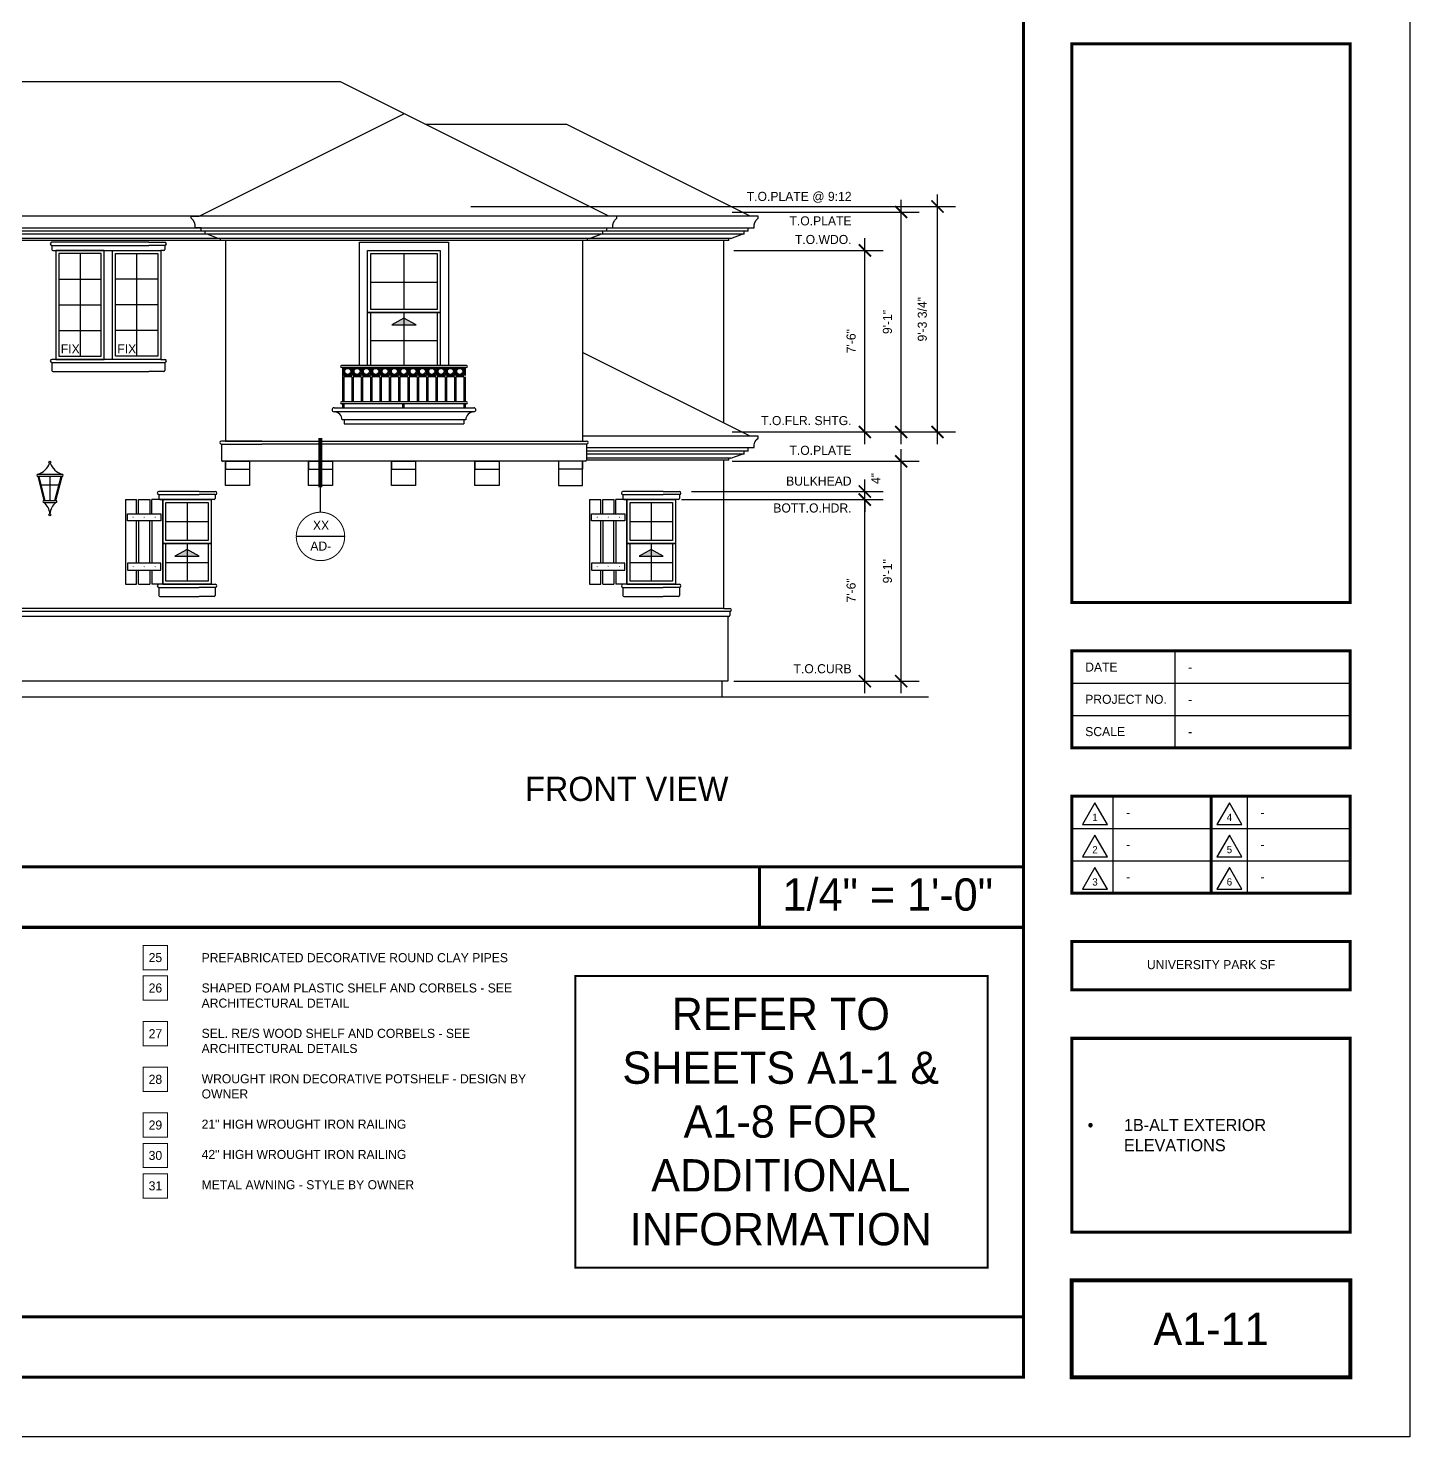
# Model space of a CAD drawing. Extents: x -1728 to 0, y -1152 to 0.
# Drawn here: x -685 to 0, y -1152 to -454 of the extents above; entities that cross this region are included whole.
import ezdxf
from ezdxf.enums import TextEntityAlignment as Align

# ---------------------------------------------------------------- set-up
doc = ezdxf.new("R2010")
doc.units = 0
doc.header["$LTSCALE"] = 48
doc.header["$MEASUREMENT"] = 0
doc.header["$PDMODE"] = 3
doc.header["$PDSIZE"] = -2
doc.layers.get('0').update_dxf_attribs({"linetype": 'CONTINUOUS'})
doc.layers.get('DEFPOINTS').update_dxf_attribs({"linetype": 'CONTINUOUS'})
for name, color, linetype in [('1EL-3', 3, 'CONTINUOUS'), ('1EL-7', 7, 'CONTINUOUS'), ('A-DIMS', 3, 'CONTINUOUS'), ('A-EXT ELEV', 7, 'CONTINUOUS'), ('A-EXT ELEV BALC', 113, 'CONTINUOUS'), ('A-EXT ELEV DR-WDO', 240, 'CONTINUOUS'), ('A-EXT ELEV TRIM', 42, 'CONTINUOUS'), ('A-SECT', 7, 'CONTINUOUS'), ('A-SYM-TEXT', 3, 'CONTINUOUS'), ('A-SYMTEXT', 2, 'CONTINUOUS'), ('A-TEXT', 3, 'CONTINUOUS'), ('EL-BASE', 1, 'CONTINUOUS'), ('TB-text', 3, 'CONTINUOUS')]:
    doc.layers.add(name, color=color, linetype=linetype)
doc.layers.add('24X36TB', color=7, linetype='CONTINUOUS', lineweight=30)
doc.styles.get("Standard").update_dxf_attribs({"font": 'ERASMD.TTF', "height": 4.5})
doc.dimstyles.new('ARCHITECTURE', dxfattribs={"dimscale": 48, "dimtxt": 0.18, "dimasz": 0.125, "dimexe": 0.1875, "dimexo": 0.0625, "dimgap": 0.09375, "dimtad": 1, "dimdec": 4, "dimzin": 3, "dimdsep": 46, "dimlunit": 4, "dimtxsty": 'Standard', "dimblk1": 'ARCHTICK', "dimblk2": 'ARCHTICK', "dimsah": 1, "dimcen": 0.09375, "dimdle": 0.125, "dimclrd": 1, "dimclre": 1, "dimclrt": 3, "dimadec": 0, "dimazin": 0, "dimtfac": 1, "dimtdec": 4, "dimtofl": 0, "dimtmove": 2, "dimatfit": 3, "dimldrblk": 'ARCHTICK', "dimfxl": 1, "dimfrac": 2, "dimtolj": 1, "dimtzin": 0, "dimarcsym": 0})

# ---------------------------------------------------------------- blocks, each defined once
blk = doc.blocks.new('01PSRV01')
at = {"color": 0, "linetype": 'ByBlock'}
blk.add_lwpolyline([(0, 0.5), (-0.433, -0.25), (0.433, -0.25)], close=True, dxfattribs=at)
blk.add_attdef('NUMBER', text='', height=0.25, dxfattribs=at).set_placement((0, 0), align=Align.MIDDLE)
blk = doc.blocks.new('A$C06A91398')
at = {"layer": '24X36TB'}
for p, q in [((495.62, 322.64), (495.62, 274.64)), ((444.62, 306.64), (582.62, 306.64)), ((444.62, 290.64), (582.62, 290.64)), ((444.62, 274.64), (582.62, 274.64)), ((464.92, 250.64), (464.92, 202.64)), ((531.53, 250.64), (531.53, 202.64)), ((444.62, 234.64), (582.62, 234.64)), ((444.62, 218.64), (582.62, 218.64))]:
    blk.add_line(p, q, dxfattribs=at)
blk.add_lwpolyline([(-1115.88, 1085.14), (612.12, 1085.14), (612.12, -66.86), (-1115.88, -66.86)], close=True, dxfattribs=at)
for points, const_width in [([(420.62, -37.36), (420.62, 1055.64), (-1055.88, 1055.64), (-1055.88, -37.36)], 1.5), ([(444.62, 346.64), (444.62, 623.52), (582.62, 623.52), (582.62, 346.64)], 1.5), ([(444.62, 274.64), (444.62, 322.64), (582.62, 322.64), (582.62, 274.64)], 1.5), ([(444.62, 202.64), (444.62, 250.64), (582.62, 250.64), (582.62, 202.64)], 1.5), ([(444.62, 178.64), (582.62, 178.64), (582.62, 154.64), (444.62, 154.64)], 1.5), ([(444.62, 34.64), (444.62, 130.64), (582.62, 130.64), (582.62, 34.64)], 1.5), ([(444.62, 10.64), (582.62, 10.64), (582.62, -37.36), (444.62, -37.36)], 2)]:
    blk.add_lwpolyline(points, close=True, dxfattribs=dict(at, const_width=const_width))
at = {"layer": '24X36TB', "const_width": 1.5}
blk.add_lwpolyline([(513.62, 250.64), (513.62, 202.64)], dxfattribs=at)
at = {"layer": 'TB-text', "xscale": 14.40000000000146, "yscale": 14.39999999999418, "zscale": 14.4}
for p, values in [((456.11, 240.17), {'NUMBER': '1'}), ((522.72, 240.17), {'NUMBER': '4'}), ((456.11, 224.17), {'NUMBER': '2'}), ((522.72, 224.17), {'NUMBER': '5'}), ((456.11, 208.17), {'NUMBER': '3'}), ((522.72, 208.17), {'NUMBER': '6'})]:
    blk.add_blockref('01PSRV01', p, dxfattribs=at).add_auto_attribs(values)
at = {"layer": 'TB-text', "char_height": 4.5, "width": 51, "attachment_point": 4}
for s, insert in [('{\\fEras Medium ITC|b0|i0|c0|p34;DATE}', (451.26, 314.64)), ('{\\fEras Medium ITC|b0|i0|c0|p34;PROJECT NO.}', (451.26, 298.64)), ('{\\fEras Medium ITC|b0|i0|c0|p34;SCALE}', (451.26, 282.64))]:
    blk.add_mtext(s, dxfattribs=dict(at, insert=insert))
blk = doc.blocks.new('A$C251E2BD5')
at = {"layer": 'A-EXT ELEV DR-WDO'}
for p, q in [((-12, -1.5), (-12, -52.5)), ((-1.5, -14.25), (-22.5, -14.25)), ((-1.5, -27), (-22.5, -27)), ((-1.5, -39.75), (-22.5, -39.75))]:
    blk.add_line(p, q, dxfattribs=at)
for points in [[(-24, 0), (0, 0), (0, -54), (-24, -54)], [(-22.5, -1.5), (-1.5, -1.5), (-1.5, -52.5), (-22.5, -52.5)]]:
    blk.add_lwpolyline(points, close=True, dxfattribs=at)
blk = doc.blocks.new('A$C0BB72A21')
at = {"layer": 'A-EXT ELEV BALC'}
for p, q in [((31, 0), (-31, 0)), ((31, -1), (-31, -1)), ((-30.5, -1), (-30.5, -5.63)), ((-30.5, -5.63), (-30.5, -18)), ((-29.87, -1), (-29.87, -5)), ((-25.87, -5), (-29.87, -5)), ((-25.87, -5.63), (-29.87, -5.63)), ((-29.87, -5.63), (-29.87, -18)), ((-25.87, -1), (-25.87, -5)), ((-25.87, -5.63), (-25.87, -18)), ((-25.25, -1), (-25.25, -5)), ((-21.25, -5), (-25.25, -5)), ((-21.25, -5.63), (-25.25, -5.63)), ((-25.25, -5.63), (-25.25, -18)), ((-21.25, -1), (-21.25, -5)), ((-21.25, -1), (-21.25, -5)), ((-21.25, -5.63), (-21.25, -18)), ((-20.62, -1), (-20.62, -5)), ((-16.62, -5), (-20.62, -5)), ((-16.62, -5.63), (-20.62, -5.63)), ((-20.62, -5.63), (-20.62, -18)), ((-16.62, -1), (-16.62, -5)), ((-16.62, -1), (-16.62, -5)), ((-16.62, -5.63), (-16.62, -18)), ((-16, -1), (-16, -5)), ((-16, -1), (-16, -5)), ((-12, -5), (-16, -5)), ((-12, -5.63), (-16, -5.63)), ((-16, -5.63), (-16, -18)), ((-16, -5.63), (-16, -18)), ((-12, -1), (-12, -5)), ((-12, -1), (-12, -5)), ((-12, -5.63), (-12, -18)), ((-11.38, -1), (-11.38, -5)), ((-11.38, -1), (-11.38, -5)), ((-7.37, -5), (-11.38, -5)), ((-7.37, -5.63), (-11.38, -5.63)), ((-11.38, -5.63), (-11.38, -18)), ((-11.38, -5.63), (-11.38, -18)), ((-7.37, -1), (-7.37, -5)), ((-7.37, -1), (-7.37, -5)), ((-7.37, -5.63), (-7.37, -18)), ((-6.75, -1), (-6.75, -5)), ((-6.75, -1), (-6.75, -5)), ((-2.75, -5), (-6.75, -5)), ((-2.75, -5.63), (-6.75, -5.63)), ((-6.75, -5.63), (-6.75, -18)), ((-6.75, -5.63), (-6.75, -18)), ((-2.75, -1), (-2.75, -5)), ((-2.75, -1), (-2.75, -5)), ((-2.75, -5.63), (-2.75, -18)), ((-2.12, -1), (-2.12, -5)), ((-2.12, -1), (-2.12, -5)), ((1.88, -5), (-2.12, -5)), ((1.88, -5.63), (-2.12, -5.63)), ((-2.12, -5.63), (-2.12, -18)), ((-2.12, -5.63), (-2.12, -18)), ((1.88, -1), (1.88, -5)), ((1.88, -1), (1.88, -5)), ((1.88, -5.63), (1.88, -18)), ((2.5, -1), (2.5, -5)), ((2.5, -1), (2.5, -5)), ((6.5, -5), (2.5, -5)), ((6.5, -5.63), (2.5, -5.63)), ((2.5, -5.63), (2.5, -18)), ((2.5, -5.63), (2.5, -18)), ((6.5, -1), (6.5, -5)), ((6.5, -1), (6.5, -5)), ((6.5, -5.63), (6.5, -18)), ((7.12, -1), (7.12, -5)), ((7.12, -1), (7.12, -5)), ((11.13, -5), (7.12, -5)), ((11.13, -5.63), (7.12, -5.63)), ((7.12, -5.63), (7.12, -18)), ((7.12, -5.63), (7.12, -18)), ((11.13, -1), (11.13, -5)), ((11.13, -1), (11.13, -5)), ((11.13, -1), (11.13, -5)), ((11.13, -5.63), (11.13, -18)), ((11.13, -5.63), (11.13, -18)), ((11.75, -1), (11.75, -5)), ((11.75, -1), (11.75, -5)), ((15.75, -5), (11.75, -5)), ((15.75, -5.63), (11.75, -5.63)), ((11.75, -5.63), (11.75, -18)), ((11.75, -5.63), (11.75, -18)), ((15.75, -1), (15.75, -5)), ((15.75, -1), (15.75, -5)), ((15.75, -1), (15.75, -5)), ((15.75, -5.63), (15.75, -18)), ((15.75, -5.63), (15.75, -18)), ((16.38, -1), (16.38, -5)), ((16.38, -1), (16.38, -5)), ((20.38, -5), (16.38, -5)), ((20.38, -5.63), (16.38, -5.63)), ((16.38, -5.63), (16.38, -18)), ((16.38, -5.63), (16.38, -18)), ((20.38, -1), (20.38, -5)), ((20.38, -1), (20.38, -5)), ((20.38, -1), (20.38, -5)), ((20.38, -5.63), (20.38, -18)), ((21, -1), (21, -5)), ((21, -1), (21, -5)), ((25, -5), (21, -5)), ((25, -5.63), (21, -5.63)), ((21, -5.63), (21, -18)), ((21, -5.63), (21, -18)), ((25, -1), (25, -5)), ((25, -5.63), (25, -18)), ((25.62, -1), (25.62, -5)), ((25.62, -1), (25.62, -5)), ((25.62, -5.63), (25.62, -18)), ((25.62, -5.63), (25.62, -18)), ((29.63, -5), (25.62, -5)), ((29.63, -5.63), (25.62, -5.63)), ((29.63, -1), (29.63, -5)), ((29.63, -5.63), (29.63, -18)), ((30.25, -1), (30.25, -5)), ((30.25, -1), (30.25, -5)), ((30.25, -5.63), (30.25, -18)), ((30.25, -5.63), (30.25, -18)), ((-16, -8.12), (-16, -10.98)), ((-16, -11.69), (-16, -17.99)), ((31, -18), (-31, -18)), ((31, -19), (-31, -19)), ((-30.5, -19), (-30.5, -21)), ((-29.87, -19), (-29.87, -21)), ((18, -19), (-18, -19)), ((15, -19), (-15, -19)), ((-0.67, -19), (-0.67, -21)), ((-0.05, -19), (-0.05, -21)), ((29.63, -19), (29.63, -21)), ((30.25, -19), (30.25, -21)), ((-34.63, -21), (34.63, -21)), ((34.63, -23), (-34.63, -23)), ((30.63, -27), (-30.63, -27)), ((-29.63, -27), (-29.63, -29)), ((29.63, -27), (29.63, -29)), ((-29.63, -29), (29.63, -29))]:
    blk.add_line(p, q, dxfattribs=at)
for centre, radius in [((-27.87, -3), 2), ((-27.87, -3), 1.5), ((-23.25, -3), 2), ((-23.25, -3), 1.5), ((-18.62, -3), 2), ((-18.62, -3), 1.5), ((-14, -3), 2), ((-14, -3), 1.5), ((-9.37, -3), 2), ((-9.37, -3), 1.5), ((-4.75, -3), 2), ((-4.75, -3), 1.5), ((-0.12, -3), 2), ((-0.12, -3), 1.5), ((4.5, -3), 2), ((4.5, -3), 1.5), ((9.13, -3), 2), ((9.13, -3), 1.5), ((13.75, -3), 2), ((13.75, -3), 1.5), ((18.38, -3), 2), ((18.38, -3), 1.5), ((23, -3), 2), ((23, -3), 1.5), ((27.63, -3), 2), ((27.63, -3), 1.5)]:
    blk.add_circle(centre, radius, dxfattribs=at)
for centre, radius, start, end in [((-31, -0.5), 0.5, 90, 270), ((31, -0.5), 0.5, 270, 90), ((-31, -18.5), 0.5, 90, 270), ((31, -18.5), 0.5, 270, 90), ((-34.63, -22), 1, 90, 270), ((-34.73, -27.1), 4.1, 1.43558, 88.56442), ((34.73, -27.1), 4.1, 91.43558, 178.56442), ((34.63, -22), 1, 270, 90)]:
    blk.add_arc(centre, radius, start, end, dxfattribs=at)
blk = doc.blocks.new('_ARCHTICK')
at = {"color": 0, "linetype": 'ByBlock', "const_width": 0.15}
blk.add_lwpolyline([(-0.5, -0.5), (0.5, 0.5)], dxfattribs=at)
blk = doc.blocks.new('*D41')
at = {"layer": 'A-DIMS', "color": 1, "lineweight": -2}
for p, q in [((-252.05, -783.5), (-252.05, -662.53)), ((-335.8, -668.53), (-243.05, -668.53)), ((-334.92, -777.5), (-243.05, -777.5))]:
    blk.add_line(p, q, dxfattribs=at)
at = {"layer": 'DEFPOINTS', "color": 0}
for p in [(-338.8, -668.53), (-252.05, -668.53), (-337.92, -777.5)]:
    blk.add_point(p, dxfattribs=at)
at = {"layer": 'A-DIMS', "color": 1, "lineweight": -2, "xscale": 6, "yscale": 6, "zscale": 6}
for p, rotation in [((-252.05, -668.53), 90), ((-252.05, -777.5), 270)]:
    blk.add_blockref('_ARCHTICK', p, dxfattribs=dict(at, rotation=rotation))
at = {"layer": 'A-DIMS', "color": 3, "insert": (-258.84, -723.02), "char_height": 4.5, "attachment_point": 5, "rotation": 90}
blk.add_mtext('\\A1;9\'-1"', dxfattribs=at)
blk = doc.blocks.new('*D42')
at = {"layer": 'A-DIMS', "color": 1, "lineweight": -2}
for p, q in [((-252.05, -660), (-252.05, -539)), ((-335.8, -545), (-243.05, -545)), ((-335.8, -654), (-243.05, -654))]:
    blk.add_line(p, q, dxfattribs=at)
at = {"layer": 'DEFPOINTS', "color": 0}
for p in [(-338.8, -545), (-252.05, -545), (-338.8, -654)]:
    blk.add_point(p, dxfattribs=at)
at = {"layer": 'A-DIMS', "color": 1, "lineweight": -2, "xscale": 6, "yscale": 6, "zscale": 6}
for p, rotation in [((-252.05, -545), 90), ((-252.05, -654), 270)]:
    blk.add_blockref('_ARCHTICK', p, dxfattribs=dict(at, rotation=rotation))
at = {"layer": 'A-DIMS', "color": 3, "insert": (-258.84, -599.5), "char_height": 4.5, "attachment_point": 5, "rotation": 90}
blk.add_mtext('\\A1;9\'-1"', dxfattribs=at)
blk = doc.blocks.new('*D43')
at = {"layer": 'A-DIMS', "color": 1, "lineweight": -2}
for p, q in [((-270.05, -783.5), (-270.05, -681.5)), ((-334.92, -687.5), (-261.05, -687.5)), ((-334.92, -777.5), (-261.05, -777.5))]:
    blk.add_line(p, q, dxfattribs=at)
at = {"layer": 'DEFPOINTS', "color": 0}
for p in [(-337.92, -687.5), (-270.05, -687.5), (-337.92, -777.5)]:
    blk.add_point(p, dxfattribs=at)
at = {"layer": 'A-DIMS', "color": 1, "lineweight": -2, "xscale": 6, "yscale": 6, "zscale": 6}
for p, rotation in [((-270.05, -687.5), 90), ((-270.05, -777.5), 270)]:
    blk.add_blockref('_ARCHTICK', p, dxfattribs=dict(at, rotation=rotation))
at = {"layer": 'A-DIMS', "color": 3, "insert": (-276.84, -732.5), "char_height": 4.5, "attachment_point": 5, "rotation": 90}
blk.add_mtext('\\A1;7\'-6"', dxfattribs=at)
blk = doc.blocks.new('*D44')
at = {"layer": 'A-DIMS', "color": 1, "lineweight": -2}
for p, q in [((-270.05, -660), (-270.05, -558)), ((-334.92, -564), (-261.05, -564)), ((-334.92, -654), (-261.05, -654))]:
    blk.add_line(p, q, dxfattribs=at)
at = {"layer": 'DEFPOINTS', "color": 0}
for p in [(-337.92, -564), (-270.05, -564), (-337.92, -654)]:
    blk.add_point(p, dxfattribs=at)
at = {"layer": 'A-DIMS', "color": 1, "lineweight": -2, "xscale": 6, "yscale": 6, "zscale": 6}
for p, rotation in [((-270.05, -564), 90), ((-270.05, -654), 270)]:
    blk.add_blockref('_ARCHTICK', p, dxfattribs=dict(at, rotation=rotation))
at = {"layer": 'A-DIMS', "color": 3, "insert": (-276.84, -609), "char_height": 4.5, "attachment_point": 5, "rotation": 90}
blk.add_mtext('\\A1;7\'-6"', dxfattribs=at)
blk = doc.blocks.new('*D45')
at = {"layer": 'A-DIMS', "color": 1, "lineweight": -2}
for p, q in [((-234.05, -660), (-234.05, -536.25)), ((-465.27, -542.25), (-225.05, -542.25)), ((-317.8, -654), (-225.05, -654))]:
    blk.add_line(p, q, dxfattribs=at)
at = {"layer": 'DEFPOINTS', "color": 0}
for p in [(-468.27, -542.25), (-234.05, -542.25), (-320.8, -654)]:
    blk.add_point(p, dxfattribs=at)
at = {"layer": 'A-DIMS', "color": 1, "lineweight": -2, "xscale": 6, "yscale": 6, "zscale": 6}
for p, rotation in [((-234.05, -542.25), 90), ((-234.05, -654), 270)]:
    blk.add_blockref('_ARCHTICK', p, dxfattribs=dict(at, rotation=rotation))
at = {"layer": 'A-DIMS', "color": 3, "insert": (-241.58, -598.13), "char_height": 4.5, "attachment_point": 5, "rotation": 90}
blk.add_mtext('\\A1;9\'-3 3/4"', dxfattribs=at)
blk = doc.blocks.new('*D65')
at = {"layer": 'A-DIMS', "color": 1, "lineweight": -2}
for p, q in [((-355.92, -683.5), (-261.05, -683.5)), ((-270.05, -683.5), (-270.05, -677.5)), ((-360.92, -687.5), (-261.05, -687.5)), ((-270.05, -687.5), (-270.05, -693.5))]:
    blk.add_line(p, q, dxfattribs=at)
at = {"layer": 'DEFPOINTS', "color": 0}
for p in [(-358.92, -683.5), (-270.05, -683.5), (-363.92, -687.5)]:
    blk.add_point(p, dxfattribs=at)
at = {"layer": 'A-DIMS', "color": 1, "lineweight": -2, "xscale": 6, "yscale": 6, "zscale": 6}
for p, rotation in [((-270.05, -683.5), 270), ((-270.05, -687.5), 90)]:
    blk.add_blockref('_ARCHTICK', p, dxfattribs=dict(at, rotation=rotation))
at = {"layer": 'A-DIMS', "color": 3, "insert": (-264.64, -677.05), "char_height": 4.5, "attachment_point": 5, "rotation": 90}
blk.add_mtext('\\A1;4"', dxfattribs=at)

msp = doc.modelspace()

# ---------------------------------------------------------------- hatches: boundary and pattern name
at = {"layer": 'A-SYMTEXT'}
for points in [[(-492.42126, -600.97691), (-498.42126, -597.6576), (-504.42126, -600.97691)], [(-599.92126, -715.47691), (-605.92126, -712.1576), (-611.92126, -715.47691)], [(-369.9212, -715.47691), (-375.9212, -712.1576), (-381.9212, -715.47691)]]:
    msp.add_hatch(color=256, dxfattribs=at).paths.add_polyline_path(points)

# ---------------------------------------------------------------- linework, layer by layer
at = {"layer": '1EL-3'}
for p, q in [((-586.92126, -658.5), (-409.92126, -658.5)), ((-617.92126, -687.5), (-617.92126, -729.5)), ((-617.92126, -687.5), (-617.92126, -729.5)), ((-387.9212, -687.5), (-387.9212, -729.5)), ((-387.9212, -687.5), (-387.9212, -729.5))]:
    msp.add_line(p, q, dxfattribs=at)
at = {"layer": '1EL-7'}
for p, q in [((-339.92126, -741.5), (-336.92126, -741.5)), ((-337.42126, -745.5), (-337.92126, -745.5)), ((-337.92126, -745.5), (-337.92126, -777.5)), ((-336.92126, -743), (-336.92126, -745))]:
    msp.add_line(p, q, dxfattribs=at)
for points in [[(-598.92126, -552.7588), (-601.92126, -552.7588, 0.256877768), (-603.87783, -547.9893), (-603.875, -547.02786), (-599.92126, -547.02786)], [(-397.92126, -552.7588), (-394.92126, -552.7588, -0.256877768), (-392.9647, -547.9893), (-392.96752, -547.02786), (-396.92126, -547.02786)], [(-327.92126, -552.7588), (-324.92126, -552.7588, -0.256877768), (-322.9647, -547.9893), (-322.96752, -547.02786), (-326.92126, -547.02786)], [(-327.92126, -661.7588), (-324.92126, -661.7588, -0.256877768), (-322.9647, -656.9893), (-322.96752, -656.02786), (-326.92126, -656.02786)]]:
    msp.add_lwpolyline(points, format="xyb", dxfattribs=at)
for centre, radius, end in [((-337.42126, -745), 0.5, 0), ((-336.92126, -742.25), 0.75, 90)]:
    msp.add_arc(centre, radius, 270, end, dxfattribs=at)
at = {"layer": '24X36TB', "const_width": 1.5}
for points in [[(-1668, -869.5), (-1074, -869.5), (-191.5, -869.5)], [(-322.20815, -899.5), (-322.20815, -869.5)], [(-1668, -899.5), (-1074, -899.5), (-191.5, -899.5)], [(-1668, -1092.5), (-1074, -1092.5), (-191.5, -1092.5)]]:
    msp.add_lwpolyline(points, dxfattribs=at)
at = {"layer": 'A-DIMS', "const_width": 1}
msp.add_lwpolyline([(-413.43932, -923.65734), (-209.13258, -923.65734), (-209.13258, -1068.09964), (-413.43932, -1068.09964)], close=True, dxfattribs=at)
at = {"layer": 'A-EXT ELEV'}
for p, q in [((-529.92126, -480.52786), (-806.42126, -480.52786)), ((-487.67126, -501.65286), (-529.92126, -480.52786)), ((-599.92126, -547.02786), (-498.42126, -496.27786)), ((-417.67126, -501.65286), (-487.67126, -501.65286)), ((-396.92126, -547.02786), (-487.67126, -501.65286)), ((-326.92126, -547.02786), (-417.67126, -501.65286)), ((-326.92126, -547.02786), (-417.67126, -501.65286)), ((-326.92126, -547.02786), (-1058.875, -547.02786)), ((-1053.92126, -552.7588), (-327.92126, -552.7588)), ((-327.92126, -554.52786), (-1053.92126, -554.52786)), ((-329.92126, -556.02786), (-1051.92126, -556.02786)), ((-336.42126, -558.02786), (-1045.42126, -558.02786)), ((-598.92126, -554.52786), (-598.92126, -552.7588)), ((-596.92126, -556.02786), (-596.92126, -554.52786)), ((-399.92126, -556.02786), (-399.92126, -554.52786)), ((-397.92126, -554.52786), (-397.92126, -552.7588)), ((-329.92126, -556.02786), (-329.92126, -554.52786)), ((-327.92126, -554.52786), (-327.92126, -552.7588)), ((-337.42126, -559.02786), (-1044.42126, -559.02786)), ((-409.92126, -559.02786), (-409.92126, -628.28788)), ((-409.92126, -559.02786), (-409.92126, -658.5)), ((-339.92126, -649.52786), (-339.92126, -559.02786)), ((-326.92126, -656.02786), (-409.92126, -614.52786)), ((-326.92126, -656.02786), (-409.92126, -614.52786)), ((-326.92126, -656.02786), (-409.92126, -656.02786)), ((-407.92126, -661.7588), (-327.92126, -661.7588)), ((-327.92126, -663.52786), (-327.92126, -661.7588)), ((-337.42126, -668.02786), (-407.92204, -668.02786)), ((-327.92126, -663.52786), (-407.92126, -663.52786)), ((-329.92126, -665.02786), (-407.92126, -665.02786)), ((-336.42126, -667.02786), (-407.92126, -667.02786)), ((-339.92126, -741.5), (-339.92126, -668.02786)), ((-329.92126, -665.02786), (-329.92126, -663.52786)), ((-337.92126, -777.5), (-1041.92126, -777.5)), ((-340.92126, -777.5), (-340.92126, -785.5)), ((-340.92126, -777.5), (-340.92126, -785.5)), ((-238.43373, -785.5), (-1127.5651, -785.5))]:
    msp.add_line(p, q, dxfattribs=at)
at = {"layer": 'A-EXT ELEV DR-WDO'}
for p, q in [((-498.42126, -565.5), (-498.42126, -593.25)), ((-514.92126, -579.7415), (-481.92126, -579.7415)), ((-480.42126, -594.75), (-516.42126, -594.75)), ((-498.42126, -594.75), (-498.42126, -621)), ((-514.92126, -608.625), (-481.92126, -608.625)), ((-605.92126, -689), (-605.92126, -707.75)), ((-375.9212, -689), (-375.9212, -707.75)), ((-616.42126, -698.375), (-595.42126, -698.375)), ((-386.4212, -698.375), (-365.4212, -698.375)), ((-593.92126, -709.25), (-617.92126, -709.25)), ((-605.92126, -709.25), (-605.92126, -728)), ((-363.9212, -709.25), (-387.9212, -709.25)), ((-375.9212, -709.25), (-375.9212, -728)), ((-616.42126, -718.625), (-595.42126, -718.625)), ((-386.4212, -718.625), (-365.4212, -718.625))]:
    msp.add_line(p, q, dxfattribs=at)
for points in [[(-516.42126, -564), (-480.42126, -564), (-480.42126, -594.75), (-516.42126, -594.75)], [(-514.92126, -565.5), (-481.92126, -565.5), (-481.92126, -593.25), (-514.92126, -593.25)], [(-617.92126, -687.5), (-593.92126, -687.5), (-593.92126, -709.25), (-617.92126, -709.25)], [(-617.92126, -687.5), (-593.92126, -687.5), (-593.92126, -729.5), (-617.92126, -729.5)], [(-616.42126, -689), (-595.42126, -689), (-595.42126, -707.75), (-616.42126, -707.75)], [(-387.9212, -687.5), (-363.9212, -687.5), (-363.9212, -709.25), (-387.9212, -709.25)], [(-387.9212, -687.5), (-363.9212, -687.5), (-363.9212, -729.5), (-387.9212, -729.5)], [(-386.4212, -689), (-365.4212, -689), (-365.4212, -707.75), (-386.4212, -707.75)], [(-617.92126, -709.25), (-593.92126, -709.25), (-593.92126, -729.5), (-617.92126, -729.5)], [(-616.42126, -709.25), (-595.42126, -709.25), (-595.42126, -728), (-616.42126, -728)], [(-387.9212, -709.25), (-363.9212, -709.25), (-363.9212, -729.5), (-387.9212, -729.5)], [(-386.4212, -709.25), (-365.4212, -709.25), (-365.4212, -728), (-386.4212, -728)]]:
    msp.add_lwpolyline(points, close=True, dxfattribs=at)
for points in [[(-516.42126, -621), (-516.42126, -564), (-480.42126, -564), (-480.42126, -621)], [(-516.42126, -621), (-516.42126, -594.75), (-480.42126, -594.75), (-480.42126, -621)], [(-514.92126, -621), (-514.92126, -594.75), (-481.92126, -594.75), (-481.92126, -621)]]:
    msp.add_lwpolyline(points, dxfattribs=at)
at = {"layer": 'A-EXT ELEV TRIM'}
for p, q in [((-624.92126, -560), (-672.92126, -560)), ((-672.92126, -561.5), (-672.92126, -563.5)), ((-672.92126, -561.5), (-624.92126, -561.5)), ((-672.42126, -564), (-671.92126, -564)), ((-672.42126, -564), (-670.92126, -564)), ((-671.92126, -564), (-642.92126, -564)), ((-642.92126, -564), (-618.92126, -564)), ((-624.92126, -560), (-616.92126, -560)), ((-616.92126, -561.5), (-624.92126, -561.5)), ((-617.42126, -564), (-618.92126, -564)), ((-616.92126, -561.5), (-616.92126, -563.5)), ((-618.92126, -618), (-672.92126, -618)), ((-670.92126, -618), (-672.92126, -618)), ((-672.92126, -619.5), (-672.92126, -623.5)), ((-672.92126, -619.5), (-616.92126, -619.5)), ((-618.92126, -618), (-616.92126, -618)), ((-616.92126, -619.5), (-616.92126, -623.5)), ((-672.42126, -624), (-671.92126, -624)), ((-671.92126, -624), (-624.92126, -624)), ((-617.92126, -624), (-624.92126, -624)), ((-617.42126, -624), (-617.92126, -624)), ((-599.92126, -683.5), (-619.92126, -683.5)), ((-599.92126, -683.5), (-591.92126, -683.5)), ((-369.9212, -683.5), (-389.9212, -683.5)), ((-369.9212, -683.5), (-361.9212, -683.5)), ((-619.92126, -685), (-619.92126, -687)), ((-619.92126, -685), (-599.92126, -685)), ((-619.42126, -687.5), (-618.92126, -687.5)), ((-618.92126, -687.5), (-617.92126, -687.5)), ((-593.92126, -687.5), (-617.92126, -687.5)), ((-617.92126, -687.5), (-593.92126, -687.5)), ((-591.92126, -685), (-599.92126, -685)), ((-592.92126, -687.5), (-593.92126, -687.5)), ((-592.42126, -687.5), (-592.92126, -687.5)), ((-591.92126, -685), (-591.92126, -687)), ((-389.9212, -685), (-389.9212, -687)), ((-389.9212, -685), (-369.9212, -685)), ((-389.4212, -687.5), (-388.9212, -687.5)), ((-388.9212, -687.5), (-387.9212, -687.5)), ((-363.9212, -687.5), (-387.9212, -687.5)), ((-387.9212, -687.5), (-363.9212, -687.5)), ((-361.9212, -685), (-369.9212, -685)), ((-362.9212, -687.5), (-363.9212, -687.5)), ((-362.4212, -687.5), (-362.9212, -687.5)), ((-361.9212, -685), (-361.9212, -687)), ((-599.92126, -729.5), (-619.92126, -729.5)), ((-619.92126, -731), (-619.92126, -735)), ((-619.92126, -731), (-599.92126, -731)), ((-617.92126, -729.5), (-593.92126, -729.5)), ((-599.92126, -729.5), (-591.92126, -729.5)), ((-591.92126, -731), (-599.92126, -731)), ((-591.92126, -731), (-591.92126, -735)), ((-387.9212, -729.5), (-393.4212, -729.5)), ((-369.9212, -729.5), (-389.9212, -729.5)), ((-389.9212, -731), (-389.9212, -735)), ((-389.9212, -731), (-369.9212, -731)), ((-387.9212, -729.5), (-363.9212, -729.5)), ((-369.9212, -729.5), (-361.9212, -729.5)), ((-361.9212, -731), (-369.9212, -731)), ((-361.9212, -731), (-361.9212, -735)), ((-619.42126, -735.5), (-618.92126, -735.5)), ((-618.92126, -735.5), (-599.92126, -735.5)), ((-592.92126, -735.5), (-599.92126, -735.5)), ((-592.42126, -735.5), (-592.92126, -735.5)), ((-389.4212, -735.5), (-388.9212, -735.5)), ((-388.9212, -735.5), (-369.9212, -735.5)), ((-362.9212, -735.5), (-369.9212, -735.5)), ((-362.4212, -735.5), (-362.9212, -735.5))]:
    msp.add_line(p, q, dxfattribs=at)
for centre, radius, start, end in [((-672.92126, -560.75), 0.75, 90, 270), ((-672.42126, -563.5), 0.5, 180, 270), ((-617.42126, -563.5), 0.5, 270, 0), ((-616.92126, -560.75), 0.75, 270, 90), ((-672.92126, -618.75), 0.75, 90, 270), ((-616.92126, -618.75), 0.75, 270, 90), ((-672.42126, -623.5), 0.5, 180, 270), ((-617.42126, -623.5), 0.5, 270, 0), ((-619.92126, -684.25), 0.75, 90, 270), ((-591.92126, -684.25), 0.75, 270, 90), ((-389.9212, -684.25), 0.75, 90, 270), ((-361.9212, -684.25), 0.75, 270, 90), ((-619.42126, -687), 0.5, 180, 270), ((-592.42126, -687), 0.5, 270, 0), ((-389.4212, -687), 0.5, 180, 270), ((-362.4212, -687), 0.5, 270, 0), ((-619.92126, -730.25), 0.75, 90, 270), ((-591.92126, -730.25), 0.75, 270, 90), ((-389.9212, -730.25), 0.75, 90, 270), ((-361.9212, -730.25), 0.75, 270, 90), ((-619.42126, -735), 0.5, 180, 270), ((-592.42126, -735), 0.5, 270, 0), ((-389.4212, -735), 0.5, 180, 270), ((-362.4212, -735), 0.5, 270, 0)]:
    msp.add_arc(centre, radius, start, end, dxfattribs=at)
at = {"layer": 'A-SECT'}
for p, q in [((-590.42126, -558.02786), (-595.92126, -556.02786)), ((-589.42126, -559.02786), (-589.42126, -558.02786)), ((-589.42126, -559.02786), (-589.42126, -558.02786)), ((-407.42126, -559.02786), (-407.42126, -558.02786)), ((-406.42126, -558.02786), (-400.92126, -556.02786)), ((-337.42126, -559.02786), (-337.42126, -558.02786)), ((-336.42126, -558.02786), (-330.92126, -556.02786)), ((-586.92126, -559.02786), (-586.92126, -658.5)), ((-409.92126, -668.5), (-586.92126, -668.5)), ((-337.42126, -668.02786), (-337.42126, -667.02786)), ((-336.42126, -667.02786), (-330.92126, -665.02786))]:
    msp.add_line(p, q, dxfattribs=at)
for points in [[(-520.42126, -621), (-520.42126, -560), (-476.42126, -560), (-476.42126, -621)], [(-586.92126, -668.5), (-574.92126, -668.5), (-574.92126, -680.5), (-586.92126, -680.5), (-586.92126, -668.5), (-586.92126, -672.5), (-574.92126, -672.5)], [(-545.79626, -668.5), (-533.79626, -668.5), (-533.79626, -680.5), (-545.79626, -680.5), (-545.79626, -668.5), (-545.79626, -672.5), (-533.79626, -672.5)], [(-504.67126, -668.5), (-492.67126, -668.5), (-492.67126, -680.5), (-504.67126, -680.5), (-504.67126, -668.5), (-504.67126, -672.5), (-492.67126, -672.5)], [(-463.29626, -668.5), (-451.29626, -668.5), (-451.29626, -680.5), (-463.29626, -680.5), (-463.29626, -668.5), (-463.29626, -672.5), (-451.29626, -672.5)], [(-409.92126, -668.5), (-421.92126, -668.5), (-421.92126, -680.5), (-409.92126, -680.5), (-409.92126, -668.5), (-409.92126, -672.5), (-421.92126, -672.5)]]:
    msp.add_lwpolyline(points, dxfattribs=at)
at = {"layer": 'A-SYMTEXT'}
for p, q in [((-539.79626, -693.77089), (-539.79626, -667.22911)), ((-527.80414, -705.77089), (-551.79626, -705.77089))]:
    msp.add_line(p, q, dxfattribs=at)
for points in [[(-498.42126, -597.6576), (-504.42126, -600.97691), (-492.42126, -600.97691)], [(-605.92126, -712.1576), (-611.92126, -715.47691), (-599.92126, -715.47691)], [(-375.9212, -712.1576), (-381.9212, -715.47691), (-369.9212, -715.47691)]]:
    msp.add_lwpolyline(points, close=True, dxfattribs=at)
at = {"layer": 'A-SYMTEXT', "const_width": 2}
msp.add_lwpolyline([(-539.79626, -681.5), (-539.79626, -656.92426)], dxfattribs=at)
at = {"layer": 'A-SYMTEXT', "const_width": 0.5}
msp.add_lwpolyline([(-551.79443, -705.98032, 229.18166361), (-551.79626, -705.77089)], format="xyb", dxfattribs=at)
for points in [[(-627.5932, -920.5), (-615.5932, -920.5), (-615.5932, -908.5), (-627.5932, -908.5)], [(-627.5932, -935.57603), (-615.5932, -935.57603), (-615.5932, -923.57603), (-627.5932, -923.57603)], [(-627.5932, -958.21938), (-615.5932, -958.21938), (-615.5932, -946.21938), (-627.5932, -946.21938)], [(-627.5932, -980.84842), (-615.5932, -980.84842), (-615.5932, -968.84842), (-627.5932, -968.84842)], [(-627.5932, -1003.50256), (-615.5932, -1003.50256), (-615.5932, -991.50256), (-627.5932, -991.50256)], [(-627.5932, -1018.58825), (-615.5932, -1018.58825), (-615.5932, -1006.58825), (-627.5932, -1006.58825)], [(-627.5932, -1033.64007), (-615.5932, -1033.64007), (-615.5932, -1021.64007), (-627.5932, -1021.64007)]]:
    msp.add_lwpolyline(points, close=True, dxfattribs=at)
at = {"layer": 'EL-BASE', "color": 3}
for p, q in [((-568.92126, -658.5), (-588.92126, -658.5)), ((-588.92126, -660), (-588.92126, -668)), ((-568.92126, -658.5), (-407.92126, -658.5)), ((-407.92126, -660), (-407.92126, -668)), ((-408.92126, -668.5), (-588.42126, -668.5)), ((-588.42126, -668.5), (-587.92126, -668.5)), ((-408.42126, -668.5), (-408.92126, -668.5))]:
    msp.add_line(p, q, dxfattribs=at)
at = {"layer": 'EL-BASE', "color": 1}
for p, q in [((-588.92126, -660), (-568.92126, -660)), ((-407.92126, -660), (-568.92126, -660)), ((-679.34225, -676), (-676.34225, -688)), ((-671.37303, -688), (-668.37303, -676)), ((-339.92126, -741.5), (-691.42126, -741.5)), ((-336.92126, -743), (-691.42126, -743)), ((-337.92126, -745.5), (-691.42126, -745.5))]:
    msp.add_line(p, q, dxfattribs=at)
at = {"layer": 'EL-BASE'}
for p, q in [((-667.85764, -675), (-679.85764, -675)), ((-667.85764, -676), (-679.85764, -676)), ((-679.85764, -676), (-676.85764, -688)), ((-670.85764, -688), (-667.85764, -676)), ((-676.85764, -688), (-670.85764, -688)), ((-676.85764, -689), (-670.85764, -689))]:
    msp.add_line(p, q, dxfattribs=at)
at = {"layer": 'EL-BASE', "color": 2}
for p, q in [((-636.42126, -687.5), (-636.42126, -729.5)), ((-636.42126, -687.5), (-630.92126, -687.5)), ((-630.92126, -694.5), (-630.92126, -687.5)), ((-629.92126, -687.5), (-624.42126, -687.5)), ((-629.92126, -694.5), (-629.92126, -687.5)), ((-624.42126, -687.5), (-624.42126, -694.5)), ((-617.92126, -687.5), (-623.42126, -687.5)), ((-623.42126, -694.5), (-623.42126, -687.5)), ((-617.92126, -687.5), (-617.92126, -729.5)), ((-406.4212, -687.5), (-406.4212, -729.5)), ((-406.4212, -687.5), (-400.9212, -687.5)), ((-400.9212, -694.5), (-400.9212, -687.5)), ((-399.9212, -687.5), (-394.4212, -687.5)), ((-399.9212, -694.5), (-399.9212, -687.5)), ((-394.4212, -687.5), (-394.4212, -694.5)), ((-387.9212, -687.5), (-393.4212, -687.5)), ((-393.4212, -694.5), (-393.4212, -687.5)), ((-387.9212, -687.5), (-387.9212, -729.5)), ((-636.42126, -698), (-636.42126, -719)), ((-635.42126, -698), (-635.42126, -694.5)), ((-635.42126, -694.5), (-618.92126, -694.5)), ((-618.92126, -698), (-635.42126, -698)), ((-630.92126, -719), (-630.92126, -698)), ((-629.92126, -698), (-629.92126, -719)), ((-624.42126, -719), (-624.42126, -698)), ((-623.42126, -698), (-623.42126, -719)), ((-618.92126, -694.5), (-618.92126, -698)), ((-406.4212, -698), (-406.4212, -719)), ((-405.4212, -698), (-405.4212, -694.5)), ((-405.4212, -694.5), (-388.9212, -694.5)), ((-388.9212, -698), (-405.4212, -698)), ((-400.9212, -719), (-400.9212, -698)), ((-399.9212, -698), (-399.9212, -719)), ((-394.4212, -719), (-394.4212, -698)), ((-393.4212, -698), (-393.4212, -719)), ((-388.9212, -694.5), (-388.9212, -698)), ((-635.42126, -719), (-635.42126, -722.5)), ((-618.92126, -719), (-635.42126, -719)), ((-618.92126, -722.5), (-618.92126, -719)), ((-405.4212, -719), (-405.4212, -722.5)), ((-388.9212, -719), (-405.4212, -719)), ((-388.9212, -722.5), (-388.9212, -719)), ((-636.42126, -722.5), (-636.42126, -729.5)), ((-635.42126, -722.5), (-618.92126, -722.5)), ((-630.92126, -729.5), (-630.92126, -722.5)), ((-629.92126, -729.5), (-629.92126, -722.5)), ((-624.42126, -722.5), (-624.42126, -729.5)), ((-624.42126, -722.5), (-624.42126, -729.5)), ((-623.42126, -722.5), (-623.42126, -729.5)), ((-623.42126, -722.5), (-623.42126, -729.5)), ((-406.4212, -722.5), (-406.4212, -729.5)), ((-405.4212, -722.5), (-388.9212, -722.5)), ((-400.9212, -729.5), (-400.9212, -722.5)), ((-399.9212, -729.5), (-399.9212, -722.5)), ((-394.4212, -722.5), (-394.4212, -729.5)), ((-394.4212, -722.5), (-394.4212, -729.5)), ((-393.4212, -722.5), (-393.4212, -729.5)), ((-393.4212, -722.5), (-393.4212, -729.5)), ((-636.42126, -729.5), (-630.92126, -729.5)), ((-629.92126, -729.5), (-624.42126, -729.5)), ((-617.92126, -729.5), (-623.42126, -729.5)), ((-406.4212, -729.5), (-400.9212, -729.5)), ((-399.9212, -729.5), (-394.4212, -729.5))]:
    msp.add_line(p, q, dxfattribs=at)
at = {"layer": 'EL-BASE', "color": 1}
for points in [[(-673.85764, -676), (-673.85764, -688)], [(-678.28274, -680.23803), (-669.43254, -680.23803)]]:
    msp.add_lwpolyline(points, dxfattribs=at)
at = {"layer": 'EL-BASE', "color": 2, "const_width": 0.25}
for points in [[(-632.79626, -696.25, 1), (-632.54626, -696.25, 1)], [(-627.04626, -696.25, -1), (-627.29626, -696.25, -1)], [(-621.54626, -696.25, -1), (-621.79626, -696.25, -1)], [(-402.7962, -696.25, 1), (-402.5462, -696.25, 1)], [(-397.0462, -696.25, -1), (-397.2962, -696.25, -1)], [(-391.5462, -696.25, -1), (-391.7962, -696.25, -1)], [(-632.79626, -720.75, 1), (-632.54626, -720.75, 1)], [(-627.04626, -720.75, -1), (-627.29626, -720.75, -1)], [(-621.54626, -720.75, -1), (-621.79626, -720.75, -1)], [(-402.7962, -720.75, 1), (-402.5462, -720.75, 1)], [(-397.0462, -720.75, -1), (-397.2962, -720.75, -1)], [(-391.5462, -720.75, -1), (-391.7962, -720.75, -1)]]:
    msp.add_lwpolyline(points, format="xyb", close=True, dxfattribs=at)
at = {"layer": 'EL-BASE'}
for centre in [(-673.85764, -669), (-673.85764, -695)]:
    msp.add_circle(centre, 0.5, dxfattribs=at)
at = {"layer": 'EL-BASE', "color": 3}
for centre, radius, start, end in [((-588.92126, -659.25), 0.75, 90, 270), ((-407.92126, -659.25), 0.75, 270, 90), ((-588.42126, -668), 0.5, 180, 270), ((-408.42126, -668), 0.5, 270, 0)]:
    msp.add_arc(centre, radius, start, end, dxfattribs=at)
at = {"layer": 'EL-BASE'}
for centre, radius, start, end in [((-682.64741, -666.21023), 9.22187, 287.60882409, 339.28427827), ((-665.06787, -666.21023), 9.22187, 200.71572173, 252.39117591), ((-679.85764, -675.5), 0.5, 90, 270), ((-667.85764, -675.5), 0.5, 270, 90), ((-676.85764, -688.5), 0.5, 90, 270), ((-681.36325, -695.00281), 7.50561, 3.83899589, 53.10867381), ((-666.35203, -695.00281), 7.50561, 126.89132619, 176.16100411), ((-670.85764, -688.5), 0.5, 270, 90), ((-670.85764, -688.5), 0.5, 270, 90)]:
    msp.add_arc(centre, radius, start, end, dxfattribs=at)

# ---------------------------------------------------------------- block references
at = {"layer": 'A-DIMS'}
msp.add_blockref('A$C06A91398', (-612.11644, -1085.14447), dxfattribs=at)
at = {"layer": 'A-EXT ELEV DR-WDO', "xscale": -1}
msp.add_blockref('A$C251E2BD5', (-670.92126, -564), dxfattribs=at)
at = {"layer": 'A-EXT ELEV DR-WDO'}
msp.add_blockref('A$C251E2BD5', (-618.92126, -564), dxfattribs=at)
at = {"layer": 'A-SECT'}
msp.add_blockref('A$C0BB72A21', (-498.42126, -621), dxfattribs=at)

# ---------------------------------------------------------------- texts
at = {"layer": 'A-SYM-TEXT', "char_height": 4.5, "attachment_point": 1}
for insert in [(-668.46201, -610.58281), (-640.46201, -610.58281)]:
    msp.add_mtext_dynamic_manual_height_columns('FIX', width=10.9850908, gutter_width=22.5, heights=[0], dxfattribs=dict(at, insert=insert))
at = {"layer": 'A-SYM-TEXT', "char_height": 4.5, "width": 10.8292457, "attachment_point": 5}
for s, insert in [('XX', (-539.51414, -700.23838)), ('AD-', (-539.64792, -710.52797))]:
    msp.add_mtext(s, dxfattribs=dict(at, insert=insert))
at = {"layer": 'A-SYMTEXT', "color": 3, "char_height": 4.5, "width": 3.8571429, "attachment_point": 5}
for s, insert in [('25', (-621.5932, -914.5)), ('26', (-621.5932, -929.57603)), ('27', (-621.5932, -952.21938)), ('28', (-621.5932, -974.84842)), ('29', (-621.5932, -997.50256)), ('30', (-621.5932, -1012.58825)), ('31', (-621.5932, -1027.64007))]:
    msp.add_mtext(s, dxfattribs=dict(at, insert=insert))
at = {"layer": 'A-TEXT'}
for s, insert, char_height, width, attachment_point in [('T.O.PLATE @ 9:12', (-276.63016, -534.99359), 4.5, 53.0323204, 3), ('T.O.PLATE', (-276.63016, -547.12429), 4.5, 31.0252747, 3), ('T.O.WDO.', (-276.63016, -556.34026), 4.5, 31.0252747, 3), ('T.O.FLR. SHTG.', (-276.63016, -646.09026), 4.5, 44.2054945, 3), ('T.O.PLATE', (-276.63016, -660.84026), 4.5, 31.0252747, 3), ('BULKHEAD', (-276.63016, -676.06783), 4.5, 31.0252747, 3), ('BOTT.O.HDR.', (-276.63016, -689.40288), 4.5, 31.0252747, 3), ('T.O.CURB', (-276.63016, -769.07358), 4.5, 27.2934066, 3), ('FRONT VIEW', (-337.66158, -824.86192), 12, 220.7703689, 3), ('1/4" = 1\'-0"', (-258.68218, -875.22273), 16, 628.1875, 2), ('PREFABRICATED DECORATIVE ROUND CLAY PIPES \\P\\PSHAPED FOAM PLASTIC SHELF AND CORBELS - SEE ARCHITECTURAL DETAIL \\P\\PSEL. RE/S WOOD SHELF AND CORBELS - SEE ARCHITECTURAL DETAILS \\P\\PWROUGHT IRON DECORATIVE POTSHELF - DESIGN BY OWNER \\P\\P21" HIGH WROUGHT IRON RAILING \\P\\P42" HIGH WROUGHT IRON RAILING \\P\\PMETAL AWNING - STYLE BY OWNER', (-598.69401, -912.28465), 4.5, 166.0549451, 1)]:
    msp.add_mtext(s, dxfattribs=dict(at, insert=insert, char_height=char_height, width=width, attachment_point=attachment_point))
at = {"layer": 'TB-text'}
for s, insert, char_height, width, attachment_point in [('{\\fEras Medium ITC|b0|i0|c0|p34;-}', (-109.85369, -770.5), 4.5, 51, 4), ('{\\fEras Medium ITC|b0|i0|c0|p34;-}', (-109.85369, -786.5), 4.5, 51, 4), ('{\\fEras Medium ITC|b0|i0|c0|p34;-}', (-109.85369, -802.5), 4.5, 51, 4), ('{\\fEras Medium ITC|b0|i0|c0|p34;-}', (-140.54767, -842.5), 4.5, 51, 4), ('{\\fEras Medium ITC|b0|i0|c0|p34;-}', (-73.93702, -842.5), 4.5, 51, 4), ('{\\fEras Medium ITC|b0|i0|c0|p34;-}', (-140.54767, -858.5), 4.5, 51, 4), ('{\\fEras Medium ITC|b0|i0|c0|p34;-}', (-73.93702, -858.5), 4.5, 51, 4), ('{\\fEras Medium ITC|b0|i0|c0|p34;-}', (-140.54767, -874.5), 4.5, 51, 4), ('{\\fEras Medium ITC|b0|i0|c0|p34;-}', (-73.93702, -874.5), 4.5, 51, 4), ('{\\fEras Demi ITC|b0|i0|c0|p34;UNIVERSITY PARK SF}', (-98.5, -918), 4.5, 138, 5), ('{\\fEras Demi ITC|b0|i0|c0|p34;REFER TO SHEETS A1-1 & A1-8 FOR ADDITIONAL INFORMATION}', (-311.70756, -995.8314), 16, 194.1523523, 5), ('\\pi-18,l18,t18;{\\fSymbol|b0|i0|c2|p18;·^I}1B-ALT EXTERIOR \\P^IELEVATIONS', (-159.64988, -1002.5), 6, 130.149881, 4), ('{\\fEras Demi ITC|b0|i0|c0|p34;A1-11}', (-98.5, -1098.5), 16, 138, 5)]:
    msp.add_mtext(s, dxfattribs=dict(at, insert=insert, char_height=char_height, width=width, attachment_point=attachment_point))

# ---------------------------------------------------------------- dimensions: what is measured, and where the dimension line sits
at = {"layer": 'A-DIMS', "color": 1}
for base, p1, p2, picture, middle in [((-234.05249, -542.25), (-320.79626, -654), (-468.26875, -542.25), '*D45', (-241.58381, -598.125)), ((-252.05249, -545), (-338.79626, -654), (-338.79626, -545), '*D42', (-258.83876, -599.5)), ((-270.05249, -564), (-337.92126, -654), (-337.92126, -564), '*D44', (-276.83876, -609)), ((-252.052491652, -668.53125), (-337.9212615889, -777.5), (-338.7962615889, -668.53125), '*D41', (-258.8387553882, -723.015625)), ((-270.05249, -687.5), (-337.92126, -777.5), (-337.92126, -687.5), '*D43', (-276.83876, -732.5))]:
    dim = msp.add_linear_dim(base=base, p1=p1, p2=p2, angle=90, dimstyle='ARCHITECTURE', dxfattribs=at)
    dim.commit()
    dim.dimension.update_dxf_attribs({"geometry": picture, "text_midpoint": middle})
at = {"layer": 'A-DIMS'}
dim = msp.add_linear_dim(base=(-270.05249, -683.5), p1=(-363.92126, -687.5), p2=(-358.92126, -683.5), angle=90, dimstyle='ARCHITECTURE', dxfattribs=at)
dim.commit()
dim.dimension.update_dxf_attribs({"geometry": '*D65', "text_midpoint": (-264.64482, -677.04776), "dimtype": 160})

doc.saveas('drawing.dxf')
